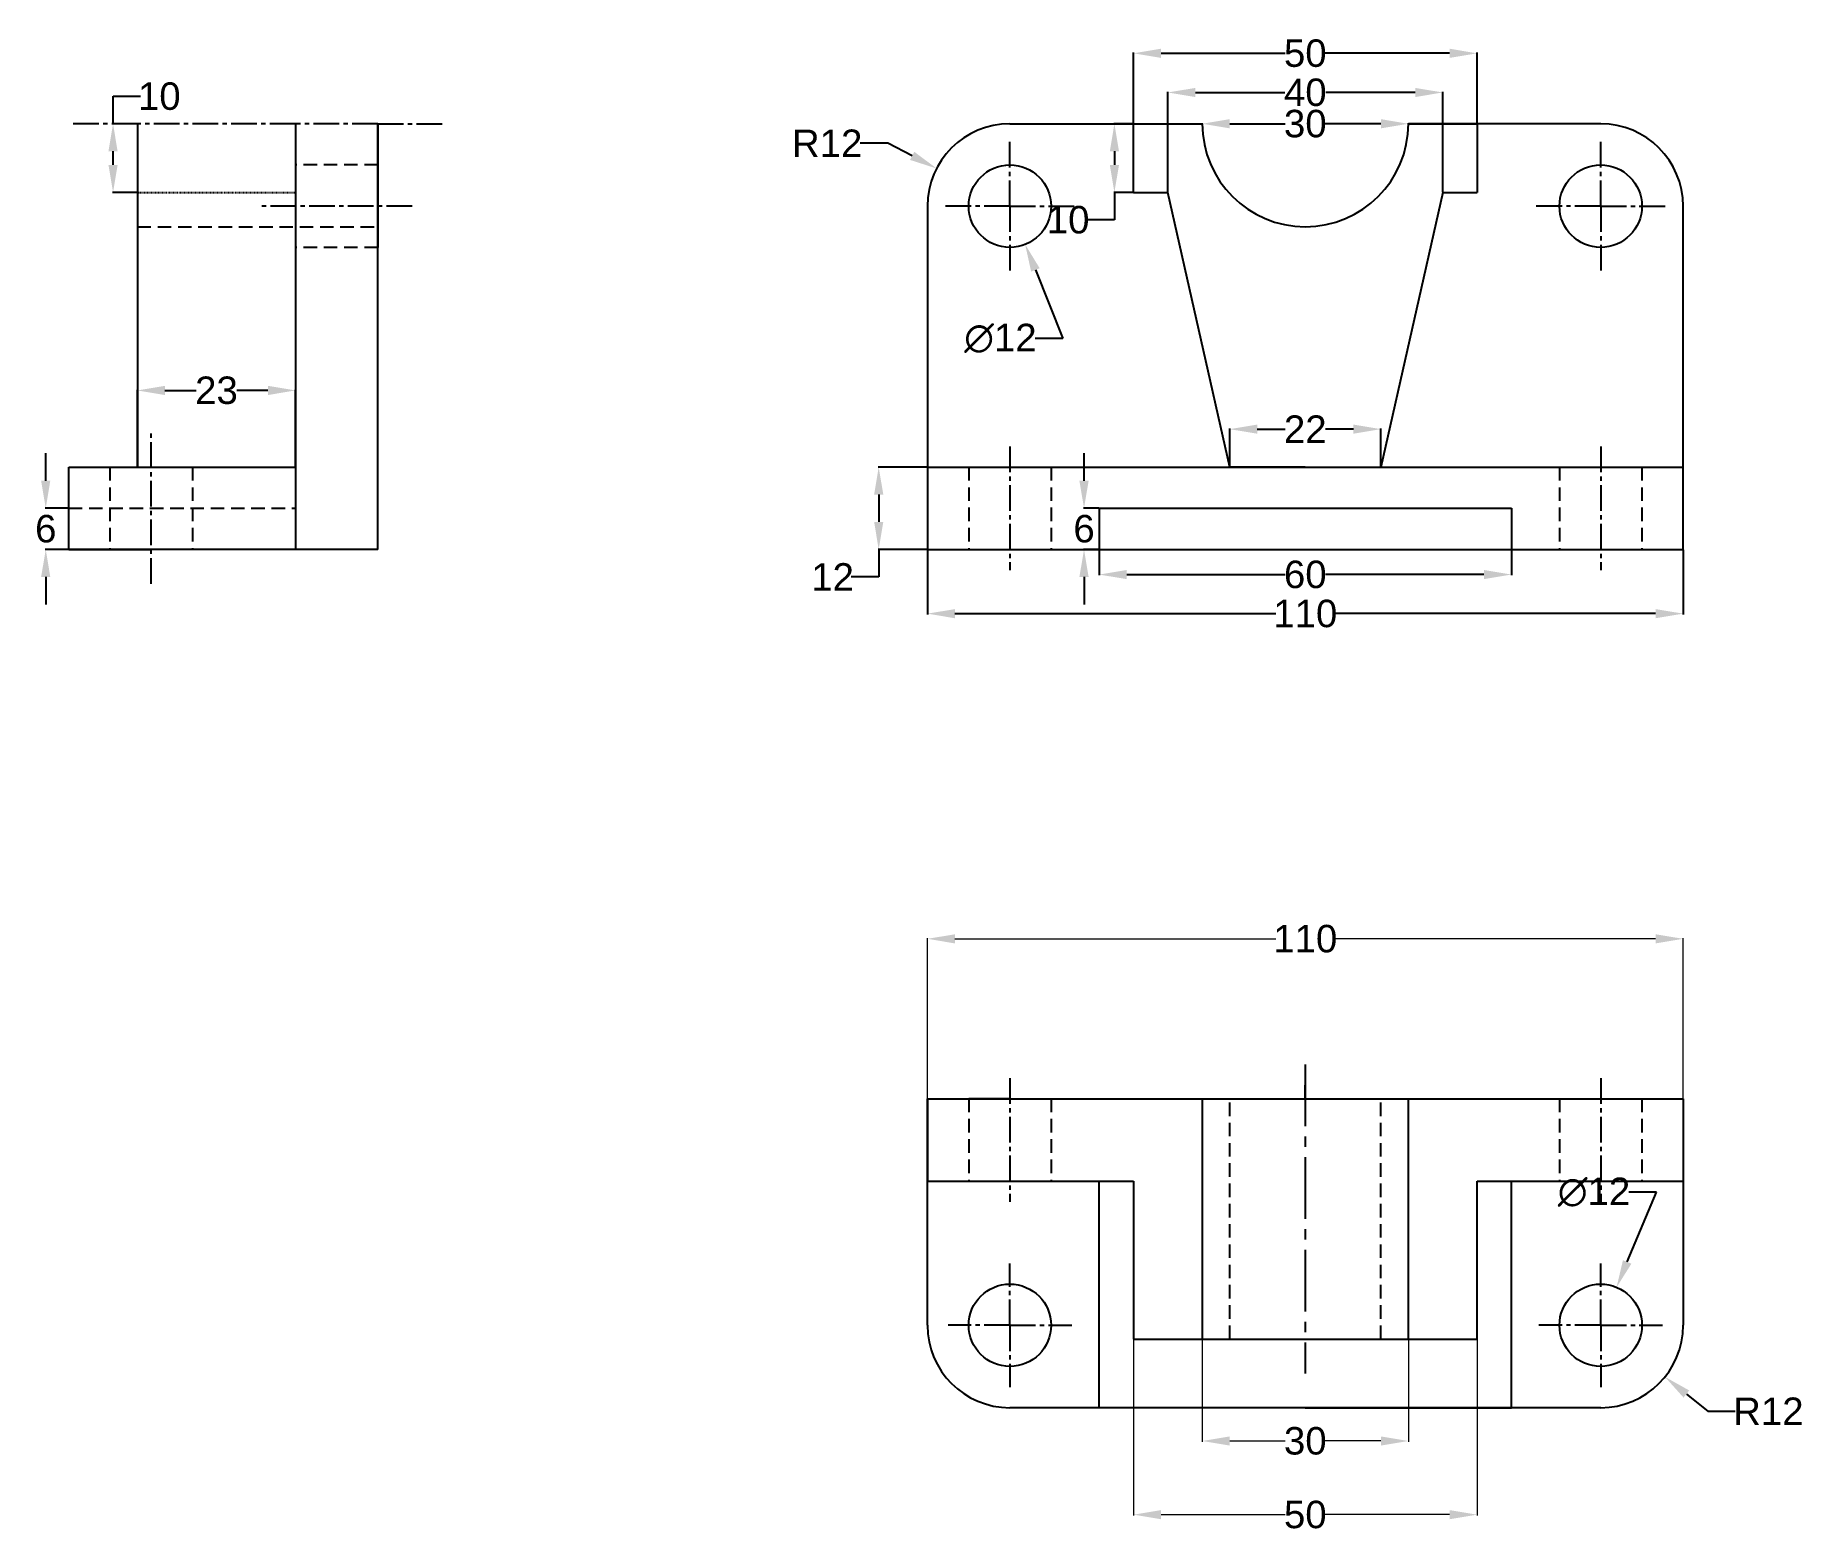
# Model space of a CAD drawing. Header units: inches. Extents: x 673 to 930, y 301 to 519.
import ezdxf

# ---------------------------------------------------------------- set-up
doc = ezdxf.new("R2010")
doc.units = ezdxf.units.IN
doc.header["$MEASUREMENT"] = 0
doc.linetypes.add('ACANSTGL', pattern=[0.11811, 0.07874, -0.03937])
doc.linetypes.add('CENTER2', pattern=[1.125, 0.75, -0.125, 0.125, -0.125])
doc.layers.add('AM_5', color=3, linetype='Continuous', lineweight=15)
doc.styles.get("Standard").update_dxf_attribs({"font": 'arial.ttf'})
doc.dimstyles.new('AM_ANSI', dxfattribs={"dimtxt": 4, "dimasz": 4, "dimexe": 0.1, "dimexo": 0.05, "dimgap": 0.06, "dimtad": 0, "dimtih": 1, "dimtoh": 1, "dimdec": 0, "dimzin": 7, "dimdsep": 46, "dimtxsty": 'Standard', "dimcen": 0, "dimclrd": 2, "dimclre": 3, "dimclrt": 2, "dimadec": 0, "dimazin": 2, "dimtp": 0.1, "dimtm": 0.1, "dimtfac": 0.71, "dimtdec": 0, "dimtofl": 0, "dimtmove": 0, "dimatfit": 3, "dimfxl": 1, "dimtolj": 1, "dimtzin": 7, "dimlwd": -1, "dimlwe": -1, "dimarcsym": 1})
doc.dimstyles.new('AM_ANSI$0', dxfattribs={"dimtxt": 4, "dimasz": 4, "dimexe": 0.1, "dimexo": 0.05, "dimgap": 0.06, "dimtad": 0, "dimtih": 1, "dimtoh": 1, "dimdec": 0, "dimzin": 7, "dimdsep": 46, "dimtxsty": 'Standard', "dimcen": 0, "dimclrd": 2, "dimclre": 3, "dimclrt": 2, "dimadec": 0, "dimazin": 2, "dimtp": 0.1, "dimtm": 0.1, "dimtfac": 0.71, "dimtdec": 0, "dimtofl": 0, "dimtmove": 0, "dimatfit": 3, "dimfxl": 1, "dimtolj": 1, "dimtzin": 7, "dimlwd": -1, "dimlwe": -1, "dimarcsym": 1})
doc.dimstyles.new('AM_ANSI$3', dxfattribs={"dimtxt": 4, "dimasz": 4, "dimexe": 0.1, "dimexo": 0.05, "dimgap": 0.06, "dimtad": 0, "dimtih": 1, "dimtoh": 1, "dimdec": 0, "dimzin": 7, "dimdsep": 46, "dimtxsty": 'Standard', "dimcen": 0, "dimclrd": 2, "dimclre": 3, "dimclrt": 2, "dimadec": 0, "dimazin": 2, "dimtp": 0.1, "dimtm": 0.1, "dimtfac": 0.71, "dimtdec": 0, "dimtofl": 0, "dimtmove": 0, "dimatfit": 0, "dimfxl": 1, "dimtolj": 1, "dimtzin": 7, "dimlwd": -1, "dimlwe": -1, "dimarcsym": 1})
doc.dimstyles.new('AM_ANSI$4', dxfattribs={"dimtxt": 4, "dimasz": 4, "dimexe": 0.1, "dimexo": 0.05, "dimgap": 0.06, "dimtad": 0, "dimtih": 1, "dimtoh": 1, "dimdec": 0, "dimzin": 7, "dimdsep": 46, "dimtxsty": 'Standard', "dimcen": 0, "dimclrd": 2, "dimclre": 3, "dimclrt": 2, "dimadec": 0, "dimazin": 2, "dimtp": 0.1, "dimtm": 0.1, "dimtfac": 0.71, "dimtdec": 0, "dimtofl": 0, "dimtmove": 0, "dimatfit": 0, "dimfxl": 1, "dimtolj": 1, "dimtzin": 7, "dimlwd": -1, "dimlwe": -1, "dimarcsym": 1})

# ---------------------------------------------------------------- blocks, each defined once
blk = doc.blocks.new('*D4')
at = {"color": 3, "linetype": 'ByBlock', "transparency": 16777216}
for p, q in [((842.59, 505.89), (842.59, 505.94)), ((872.59, 505.89), (872.59, 505.94))]:
    blk.add_line(p, q, dxfattribs=at)
at = {"color": 2, "linetype": 'ByBlock', "transparency": 16777216}
for p, q in [((846.59, 505.84), (854.67, 505.84)), ((868.59, 505.84), (860.5, 505.84))]:
    blk.add_line(p, q, dxfattribs=at)
at = {"color": 2, "transparency": 16777216}
for points in [[(846.59, 506.51), (846.59, 505.17), (842.59, 505.84)], [(868.59, 506.51), (868.59, 505.17), (872.59, 505.84)]]:
    blk.add_solid(points, dxfattribs=at)
at = {"layer": 'Defpoints', "color": 0, "transparency": 16777216}
for p in [(842.59, 505.84), (872.59, 505.84), (872.59, 505.84)]:
    blk.add_point(p, dxfattribs=at)
at = {"color": 2, "transparency": 16777216, "insert": (857.59, 505.84), "char_height": 4, "attachment_point": 5}
blk.add_mtext('\\A1;30', dxfattribs=at)
blk = doc.blocks.new('*D7')
at = {"color": 3, "linetype": 'ByBlock', "transparency": 16777216}
for p, q in [((837.59, 495.89), (837.59, 510.5)), ((877.59, 495.89), (877.59, 510.5))]:
    blk.add_line(p, q, dxfattribs=at)
at = {"color": 2, "linetype": 'ByBlock', "transparency": 16777216}
for p, q in [((841.59, 510.4), (854.59, 510.4)), ((873.59, 510.4), (860.58, 510.4))]:
    blk.add_line(p, q, dxfattribs=at)
at = {"color": 2, "transparency": 16777216}
for points in [[(841.59, 511.06), (841.59, 509.73), (837.59, 510.4)], [(873.59, 511.06), (873.59, 509.73), (877.59, 510.4)]]:
    blk.add_solid(points, dxfattribs=at)
at = {"layer": 'Defpoints', "color": 0, "transparency": 16777216}
for p in [(877.59, 510.4), (837.59, 495.84), (877.59, 495.84)]:
    blk.add_point(p, dxfattribs=at)
at = {"color": 2, "transparency": 16777216, "insert": (857.59, 510.4), "char_height": 4, "attachment_point": 5}
blk.add_mtext('\\A1;40', dxfattribs=at)
blk = doc.blocks.new('*D8')
at = {"color": 3, "linetype": 'ByBlock', "transparency": 16777216}
for p, q in [((832.59, 505.89), (832.59, 516.2)), ((882.59, 505.89), (882.59, 516.2))]:
    blk.add_line(p, q, dxfattribs=at)
at = {"color": 2, "linetype": 'ByBlock', "transparency": 16777216}
for p, q in [((836.59, 516.1), (854.67, 516.1)), ((878.59, 516.1), (860.5, 516.1))]:
    blk.add_line(p, q, dxfattribs=at)
at = {"color": 2, "transparency": 16777216}
for points in [[(836.59, 516.77), (836.59, 515.43), (832.59, 516.1)], [(878.59, 516.77), (878.59, 515.43), (882.59, 516.1)]]:
    blk.add_solid(points, dxfattribs=at)
at = {"layer": 'Defpoints', "color": 0, "transparency": 16777216}
for p in [(882.59, 516.1), (832.59, 505.84), (882.59, 505.84)]:
    blk.add_point(p, dxfattribs=at)
at = {"color": 2, "transparency": 16777216, "insert": (857.59, 516.1), "char_height": 4, "attachment_point": 5}
blk.add_mtext('\\A1;50', dxfattribs=at)
blk = doc.blocks.new('*D9')
at = {"color": 3, "linetype": 'ByBlock', "transparency": 16777216}
for p, q in [((832.54, 505.84), (829.7, 505.84)), ((832.54, 495.84), (829.7, 495.84))]:
    blk.add_line(p, q, dxfattribs=at)
at = {"color": 2, "linetype": 'ByBlock', "transparency": 16777216}
for p, q in [((829.8, 501.84), (829.8, 499.84)), ((829.8, 495.84), (829.8, 491.84)), ((829.8, 491.84), (825.8, 491.84))]:
    blk.add_line(p, q, dxfattribs=at)
at = {"color": 2, "transparency": 16777216}
for points in [[(829.14, 501.84), (830.47, 501.84), (829.8, 505.84)], [(829.14, 499.84), (830.47, 499.84), (829.8, 495.84)]]:
    blk.add_solid(points, dxfattribs=at)
at = {"layer": 'Defpoints', "color": 0, "transparency": 16777216}
for p in [(832.59, 505.84), (829.8, 495.84), (832.59, 495.84)]:
    blk.add_point(p, dxfattribs=at)
at = {"color": 2, "transparency": 16777216, "insert": (823.07, 491.84), "char_height": 4, "attachment_point": 5}
blk.add_mtext('\\A1;10', dxfattribs=at)
blk = doc.blocks.new('*D10')
at = {"color": 2, "linetype": 'ByBlock', "transparency": 16777216}
for p, q in [((818.3, 484.56), (822.29, 474.58)), ((822.29, 474.58), (818.29, 474.58))]:
    blk.add_line(p, q, dxfattribs=at)
at = {"color": 2, "transparency": 16777216}
blk.add_solid([(818.92, 484.8), (817.68, 484.31), (816.81, 488.27)], dxfattribs=at)
at = {"layer": 'Defpoints', "color": 0, "transparency": 16777216}
for p in [(812.36, 499.41), (816.81, 488.27)]:
    blk.add_point(p, dxfattribs=at)
at = {"color": 2, "transparency": 16777216, "insert": (813.21, 474.58), "char_height": 4, "attachment_point": 5}
blk.add_mtext('\\A1;∅12', dxfattribs=at)
blk = doc.blocks.new('*D11')
at = {"color": 2, "linetype": 'ByBlock', "transparency": 16777216}
for p, q in [((796.8, 503), (792.8, 503)), ((800.36, 501.17), (796.8, 503))]:
    blk.add_line(p, q, dxfattribs=at)
at = {"color": 2, "transparency": 16777216}
blk.add_solid([(800.67, 501.76), (800.06, 500.57), (803.92, 499.33)], dxfattribs=at)
at = {"layer": 'Defpoints', "color": 0, "transparency": 16777216}
for p in [(803.92, 499.33), (814.59, 493.84)]:
    blk.add_point(p, dxfattribs=at)
at = {"color": 2, "transparency": 16777216, "insert": (787.99, 503), "char_height": 4, "attachment_point": 5}
blk.add_mtext('\\A1;R12', dxfattribs=at)
blk = doc.blocks.new('*D12')
at = {"color": 3, "linetype": 'ByBlock', "transparency": 16777216}
for p, q in [((846.59, 455.89), (846.59, 461.46)), ((868.59, 455.89), (868.59, 461.46))]:
    blk.add_line(p, q, dxfattribs=at)
at = {"color": 2, "linetype": 'ByBlock', "transparency": 16777216}
for p, q in [((850.59, 461.36), (854.65, 461.36)), ((864.59, 461.36), (860.52, 461.36))]:
    blk.add_line(p, q, dxfattribs=at)
at = {"color": 2, "transparency": 16777216}
for points in [[(850.59, 462.03), (850.59, 460.7), (846.59, 461.36)], [(864.59, 462.03), (864.59, 460.7), (868.59, 461.36)]]:
    blk.add_solid(points, dxfattribs=at)
at = {"layer": 'Defpoints', "color": 0, "transparency": 16777216}
for p in [(868.59, 461.36), (846.59, 455.84), (868.59, 455.84)]:
    blk.add_point(p, dxfattribs=at)
at = {"color": 2, "transparency": 16777216, "insert": (857.59, 461.36), "char_height": 4, "attachment_point": 5}
blk.add_mtext('\\A1;22', dxfattribs=at)
blk = doc.blocks.new('*D13')
at = {"color": 3, "linetype": 'ByBlock', "transparency": 16777216}
for p, q in [((827.59, 443.79), (827.59, 440.08)), ((887.59, 443.79), (887.59, 440.08))]:
    blk.add_line(p, q, dxfattribs=at)
at = {"color": 2, "linetype": 'ByBlock', "transparency": 16777216}
for p, q in [((831.59, 440.18), (854.66, 440.18)), ((883.59, 440.18), (860.51, 440.18))]:
    blk.add_line(p, q, dxfattribs=at)
at = {"color": 2, "transparency": 16777216}
for points in [[(831.59, 440.85), (831.59, 439.52), (827.59, 440.18)], [(883.59, 440.85), (883.59, 439.52), (887.59, 440.18)]]:
    blk.add_solid(points, dxfattribs=at)
at = {"layer": 'Defpoints', "color": 0, "transparency": 16777216}
for p in [(827.59, 443.84), (887.59, 443.84), (887.59, 440.18)]:
    blk.add_point(p, dxfattribs=at)
at = {"color": 2, "transparency": 16777216, "insert": (857.59, 440.18), "char_height": 4, "attachment_point": 5}
blk.add_mtext('\\A1;60', dxfattribs=at)
blk = doc.blocks.new('*D14')
at = {"color": 3, "linetype": 'ByBlock', "transparency": 16777216}
for p, q in [((802.59, 443.79), (802.59, 434.39)), ((912.59, 443.79), (912.59, 434.39))]:
    blk.add_line(p, q, dxfattribs=at)
at = {"color": 2, "linetype": 'ByBlock', "transparency": 16777216}
for p, q in [((806.59, 434.49), (853.3, 434.49)), ((908.59, 434.49), (861.87, 434.49))]:
    blk.add_line(p, q, dxfattribs=at)
at = {"color": 2, "transparency": 16777216}
for points in [[(806.59, 435.15), (806.59, 433.82), (802.59, 434.49)], [(908.59, 435.15), (908.59, 433.82), (912.59, 434.49)]]:
    blk.add_solid(points, dxfattribs=at)
at = {"layer": 'Defpoints', "color": 0, "transparency": 16777216}
for p in [(802.59, 443.84), (912.59, 443.84), (802.59, 434.49)]:
    blk.add_point(p, dxfattribs=at)
at = {"color": 2, "transparency": 16777216, "insert": (857.59, 434.49), "char_height": 4, "attachment_point": 5}
blk.add_mtext('\\A1;110', dxfattribs=at)
blk = doc.blocks.new('*D15')
at = {"color": 3, "linetype": 'ByBlock', "transparency": 16777216}
for p, q in [((802.54, 455.84), (795.39, 455.84)), ((802.54, 443.84), (795.39, 443.84))]:
    blk.add_line(p, q, dxfattribs=at)
at = {"color": 2, "linetype": 'ByBlock', "transparency": 16777216}
for p, q in [((795.49, 451.84), (795.49, 447.84)), ((795.49, 443.84), (795.49, 439.84)), ((795.49, 439.84), (791.49, 439.84))]:
    blk.add_line(p, q, dxfattribs=at)
at = {"color": 2, "transparency": 16777216}
for points in [[(794.83, 451.84), (796.16, 451.84), (795.49, 455.84)], [(794.83, 447.84), (796.16, 447.84), (795.49, 443.84)]]:
    blk.add_solid(points, dxfattribs=at)
at = {"layer": 'Defpoints', "color": 0, "transparency": 16777216}
for p in [(802.59, 455.84), (795.49, 443.84), (802.59, 443.84)]:
    blk.add_point(p, dxfattribs=at)
at = {"color": 2, "transparency": 16777216, "insert": (788.78, 439.84), "char_height": 4, "attachment_point": 5}
blk.add_mtext('\\A1;12', dxfattribs=at)
blk = doc.blocks.new('*D16')
at = {"color": 2, "linetype": 'ByBlock', "transparency": 16777216}
for p, q in [((904.45, 340.06), (908.7, 350.22)), ((908.7, 350.22), (904.7, 350.22))]:
    blk.add_line(p, q, dxfattribs=at)
at = {"color": 2, "transparency": 16777216}
blk.add_solid([(903.83, 340.32), (905.06, 339.81), (902.9, 336.37)], dxfattribs=at)
at = {"layer": 'Defpoints', "color": 0, "transparency": 16777216}
for p in [(902.9, 336.37), (898.27, 325.31)]:
    blk.add_point(p, dxfattribs=at)
at = {"color": 2, "transparency": 16777216, "insert": (899.62, 350.22), "char_height": 4, "attachment_point": 5}
blk.add_mtext('\\A1;∅12', dxfattribs=at)
blk = doc.blocks.new('*D17')
at = {"color": 2, "linetype": 'ByBlock', "transparency": 16777216}
for p, q in [((913.06, 320.83), (916.18, 318.32)), ((916.18, 318.32), (920.18, 318.32))]:
    blk.add_line(p, q, dxfattribs=at)
at = {"color": 2, "transparency": 16777216}
blk.add_solid([(913.48, 321.35), (912.65, 320.31), (909.94, 323.33)], dxfattribs=at)
at = {"layer": 'Defpoints', "color": 0, "transparency": 16777216}
for p in [(900.59, 330.84), (909.94, 323.33)]:
    blk.add_point(p, dxfattribs=at)
at = {"color": 2, "transparency": 16777216, "insert": (925, 318.32), "char_height": 4, "attachment_point": 5}
blk.add_mtext('\\A1;R12', dxfattribs=at)
blk = doc.blocks.new('*D18')
at = {"color": 3, "linetype": 'ByBlock', "transparency": 16777216}
for p, q in [((687.59, 455.89), (687.59, 467.1)), ((710.59, 455.89), (710.59, 467.1))]:
    blk.add_line(p, q, dxfattribs=at)
at = {"color": 2, "linetype": 'ByBlock', "transparency": 16777216}
for p, q in [((691.59, 467), (696.13, 467)), ((706.59, 467), (702.04, 467))]:
    blk.add_line(p, q, dxfattribs=at)
at = {"color": 2, "transparency": 16777216}
for points in [[(691.59, 467.67), (691.59, 466.33), (687.59, 467)], [(706.59, 467.67), (706.59, 466.33), (710.59, 467)]]:
    blk.add_solid(points, dxfattribs=at)
at = {"layer": 'Defpoints', "color": 0, "transparency": 16777216}
for p in [(710.59, 467), (687.59, 455.84), (710.59, 455.84)]:
    blk.add_point(p, dxfattribs=at)
at = {"color": 2, "transparency": 16777216, "insert": (699.09, 467), "char_height": 4, "attachment_point": 5}
blk.add_mtext('\\A1;23', dxfattribs=at)
blk = doc.blocks.new('*D22')
at = {"color": 2, "linetype": 'ByBlock', "transparency": 16777216}
for p, q in [((684.04, 505.84), (684.04, 509.84)), ((684.04, 509.84), (688.04, 509.84)), ((684.04, 499.84), (684.04, 501.84))]:
    blk.add_line(p, q, dxfattribs=at)
at = {"color": 3, "linetype": 'ByBlock', "transparency": 16777216}
for p, q in [((687.54, 505.84), (683.94, 505.84)), ((687.54, 495.84), (683.94, 495.84))]:
    blk.add_line(p, q, dxfattribs=at)
at = {"color": 2, "transparency": 16777216}
for points in [[(683.37, 501.84), (684.7, 501.84), (684.04, 505.84)], [(683.37, 499.84), (684.7, 499.84), (684.04, 495.84)]]:
    blk.add_solid(points, dxfattribs=at)
at = {"layer": 'Defpoints', "color": 0, "transparency": 16777216}
for p in [(684.04, 505.84), (687.59, 505.84), (687.59, 495.84)]:
    blk.add_point(p, dxfattribs=at)
at = {"color": 2, "transparency": 16777216, "insert": (690.77, 509.84), "char_height": 4, "attachment_point": 5}
blk.add_mtext('\\A1;10', dxfattribs=at)
blk = doc.blocks.new('*D23')
at = {"color": 2, "linetype": 'ByBlock', "transparency": 16777216}
for p, q in [((825.38, 453.84), (825.38, 457.84)), ((825.38, 439.84), (825.38, 435.84))]:
    blk.add_line(p, q, dxfattribs=at)
at = {"color": 3, "linetype": 'ByBlock', "transparency": 16777216}
for p, q in [((827.54, 449.84), (825.28, 449.84)), ((827.54, 443.84), (825.28, 443.84))]:
    blk.add_line(p, q, dxfattribs=at)
at = {"color": 2, "transparency": 16777216}
for points in [[(824.71, 453.84), (826.05, 453.84), (825.38, 449.84)], [(824.71, 439.84), (826.05, 439.84), (825.38, 443.84)]]:
    blk.add_solid(points, dxfattribs=at)
at = {"layer": 'Defpoints', "color": 0, "transparency": 16777216}
for p in [(827.59, 449.84), (825.38, 443.84), (827.59, 443.84)]:
    blk.add_point(p, dxfattribs=at)
at = {"color": 2, "transparency": 16777216, "insert": (825.38, 446.84), "char_height": 4, "attachment_point": 5}
blk.add_mtext('\\A1;6', dxfattribs=at)
blk = doc.blocks.new('*D24')
at = {"color": 2, "linetype": 'ByBlock', "transparency": 16777216}
for p, q in [((674.24, 453.84), (674.24, 457.84)), ((674.24, 439.84), (674.24, 435.84))]:
    blk.add_line(p, q, dxfattribs=at)
at = {"color": 3, "linetype": 'ByBlock', "transparency": 16777216}
for p, q in [((677.54, 449.84), (674.14, 449.84)), ((677.54, 443.84), (674.14, 443.84))]:
    blk.add_line(p, q, dxfattribs=at)
at = {"color": 2, "transparency": 16777216}
for points in [[(673.57, 453.84), (674.9, 453.84), (674.24, 449.84)], [(673.57, 439.84), (674.9, 439.84), (674.24, 443.84)]]:
    blk.add_solid(points, dxfattribs=at)
at = {"layer": 'Defpoints', "color": 0, "transparency": 16777216}
for p in [(677.59, 449.84), (674.24, 443.84), (677.59, 443.84)]:
    blk.add_point(p, dxfattribs=at)
at = {"color": 2, "transparency": 16777216, "insert": (674.24, 446.84), "char_height": 4, "attachment_point": 5}
blk.add_mtext('\\A1;6', dxfattribs=at)
blk = doc.blocks.new('*D25')
at = {"layer": 'AM_5', "color": 3, "linetype": 'ByBlock', "transparency": 16777216}
for p, q in [((802.59, 363.89), (802.59, 387.23)), ((912.59, 363.89), (912.59, 387.23))]:
    blk.add_line(p, q, dxfattribs=at)
at = {"layer": 'AM_5', "color": 2, "linetype": 'ByBlock', "transparency": 16777216}
for p, q in [((806.59, 387.13), (853.3, 387.13)), ((908.59, 387.13), (861.87, 387.13))]:
    blk.add_line(p, q, dxfattribs=at)
at = {"layer": 'AM_5', "color": 2, "transparency": 16777216}
for points in [[(806.59, 387.79), (806.59, 386.46), (802.59, 387.13)], [(908.59, 387.79), (908.59, 386.46), (912.59, 387.13)]]:
    blk.add_solid(points, dxfattribs=at)
at = {"layer": 'Defpoints', "color": 0, "transparency": 16777216}
for p in [(802.59, 387.13), (802.59, 363.84), (912.59, 363.84)]:
    blk.add_point(p, dxfattribs=at)
at = {"layer": 'AM_5', "color": 2, "transparency": 16777216, "insert": (857.59, 387.13), "char_height": 4, "attachment_point": 5}
blk.add_mtext('\\A1;110', dxfattribs=at)
blk = doc.blocks.new('*D26')
at = {"layer": 'AM_5', "color": 3, "linetype": 'ByBlock', "transparency": 16777216}
for p, q in [((832.59, 328.79), (832.59, 303.16)), ((882.59, 328.79), (882.59, 303.16))]:
    blk.add_line(p, q, dxfattribs=at)
at = {"layer": 'AM_5', "color": 2, "linetype": 'ByBlock', "transparency": 16777216}
for p, q in [((836.59, 303.26), (854.67, 303.26)), ((878.59, 303.26), (860.5, 303.26))]:
    blk.add_line(p, q, dxfattribs=at)
at = {"layer": 'AM_5', "color": 2, "transparency": 16777216}
for points in [[(836.59, 303.92), (836.59, 302.59), (832.59, 303.26)], [(878.59, 303.92), (878.59, 302.59), (882.59, 303.26)]]:
    blk.add_solid(points, dxfattribs=at)
at = {"layer": 'Defpoints', "color": 0, "transparency": 16777216}
for p in [(832.59, 328.84), (882.59, 328.84), (832.59, 303.26)]:
    blk.add_point(p, dxfattribs=at)
at = {"layer": 'AM_5', "color": 2, "transparency": 16777216, "insert": (857.59, 303.26), "char_height": 4, "attachment_point": 5}
blk.add_mtext('\\A1;50', dxfattribs=at)
blk = doc.blocks.new('*D27')
at = {"layer": 'AM_5', "color": 3, "linetype": 'ByBlock', "transparency": 16777216}
for p, q in [((842.59, 328.79), (842.59, 313.89)), ((872.59, 328.79), (872.59, 313.89))]:
    blk.add_line(p, q, dxfattribs=at)
at = {"layer": 'AM_5', "color": 2, "linetype": 'ByBlock', "transparency": 16777216}
for p, q in [((846.59, 313.99), (854.67, 313.99)), ((868.59, 313.99), (860.5, 313.99))]:
    blk.add_line(p, q, dxfattribs=at)
at = {"layer": 'AM_5', "color": 2, "transparency": 16777216}
for points in [[(846.59, 314.65), (846.59, 313.32), (842.59, 313.99)], [(868.59, 314.65), (868.59, 313.32), (872.59, 313.99)]]:
    blk.add_solid(points, dxfattribs=at)
at = {"layer": 'Defpoints', "color": 0, "transparency": 16777216}
for p in [(842.59, 328.84), (872.59, 328.84), (842.59, 313.99)]:
    blk.add_point(p, dxfattribs=at)
at = {"layer": 'AM_5', "color": 2, "transparency": 16777216, "insert": (857.59, 313.99), "char_height": 4, "attachment_point": 5}
blk.add_mtext('\\A1;30', dxfattribs=at)

msp = doc.modelspace()

# ---------------------------------------------------------------- linework, layer by layer
at = {"color": 130, "linetype": 'CENTER2', "ltscale": 5}
for p, q in [((687.59, 505.84), (677.59, 505.84)), ((710.59, 505.84), (687.59, 505.84)), ((722.59, 505.84), (710.59, 505.84)), ((722.59, 505.84), (732.59, 505.84)), ((814.59, 493.84), (814.59, 503.84)), ((900.59, 493.84), (900.59, 503.84)), ((727.59, 493.84), (705.59, 493.84)), ((814.59, 493.84), (804.59, 493.84)), ((814.59, 493.84), (824.59, 493.84)), ((814.59, 493.84), (814.59, 483.84)), ((900.59, 493.84), (890.59, 493.84)), ((900.59, 493.84), (910.59, 493.84)), ((900.59, 493.84), (900.59, 483.84)), ((689.59, 438.84), (689.59, 460.84)), ((814.59, 458.84), (814.59, 440.84)), ((900.59, 458.84), (900.59, 440.84)), ((814.59, 366.84), (814.59, 348.84)), ((900.59, 366.84), (900.59, 348.84)), ((814.59, 330.84), (814.59, 339.84)), ((900.59, 330.84), (900.59, 339.84)), ((814.59, 330.84), (805.59, 330.84)), ((814.59, 330.84), (823.59, 330.84)), ((814.59, 330.84), (814.59, 321.84)), ((900.59, 330.84), (891.59, 330.84)), ((900.59, 330.84), (909.59, 330.84)), ((900.59, 330.84), (900.59, 321.84))]:
    msp.add_line(p, q, dxfattribs=at)
for p, q in [((687.59, 505.84), (687.59, 495.84)), ((710.59, 505.84), (710.59, 443.84)), ((722.59, 443.84), (722.59, 505.84)), ((722.59, 505.84), (722.59, 490.84)), ((722.59, 505.84), (722.59, 493.84)), ((814.59, 505.84), (842.59, 505.84)), ((832.59, 495.84), (832.59, 505.84)), ((900.59, 505.84), (872.59, 505.84)), ((872.59, 505.84), (882.59, 505.84)), ((882.59, 505.84), (882.59, 495.84)), ((722.59, 493.84), (722.59, 499.84)), ((722.59, 499.84), (722.59, 487.84)), ((687.59, 495.84), (687.59, 455.84)), ((802.59, 493.84), (802.59, 443.84)), ((832.59, 495.84), (837.59, 495.84)), ((832.59, 495.84), (837.59, 495.84)), ((846.59, 455.84), (837.59, 495.84)), ((877.59, 495.84), (868.59, 455.84)), ((877.59, 495.84), (877.59, 495.84)), ((877.59, 495.84), (882.59, 495.84)), ((912.59, 443.84), (912.59, 493.84)), ((677.59, 449.84), (677.59, 455.84)), ((677.59, 455.84), (710.59, 455.84)), ((802.59, 455.84), (912.59, 455.84)), ((857.59, 455.84), (846.59, 455.84)), ((857.59, 455.84), (868.59, 455.84)), ((677.59, 443.84), (677.59, 449.84)), ((827.59, 449.84), (827.59, 443.84)), ((827.59, 449.84), (887.59, 449.84)), ((887.59, 449.84), (887.59, 443.84)), ((722.59, 443.84), (677.59, 443.84)), ((677.59, 443.84), (689.59, 443.84)), ((802.59, 443.84), (912.59, 443.84)), ((802.59, 363.84), (912.59, 363.84)), ((802.59, 330.84), (802.59, 363.84)), ((802.59, 363.84), (802.59, 351.84)), ((802.59, 363.84), (814.59, 363.84)), ((814.59, 363.84), (808.59, 363.84)), ((814.59, 363.84), (820.59, 363.84)), ((842.59, 363.84), (842.59, 328.84)), ((872.59, 328.84), (872.59, 363.84)), ((912.59, 363.84), (912.59, 330.84)), ((802.59, 351.84), (832.59, 351.84)), ((827.59, 318.84), (827.59, 351.84)), ((832.59, 351.84), (832.59, 328.84)), ((882.59, 328.84), (882.59, 351.84)), ((882.59, 351.84), (912.59, 351.84)), ((887.59, 318.84), (887.59, 351.84)), ((832.59, 328.84), (842.59, 328.84)), ((842.59, 328.84), (872.59, 328.84)), ((872.59, 328.84), (882.59, 328.84)), ((900.59, 318.84), (814.59, 318.84)), ((857.59, 318.84), (827.59, 318.84)), ((857.59, 318.84), (887.59, 318.84))]:
    msp.add_line(p, q)
at = {"color": 31, "linetype": 'ACANSTGL', "ltscale": 25}
for p, q in [((722.59, 499.84), (710.59, 499.84)), ((687.59, 490.84), (722.59, 490.84)), ((722.59, 487.84), (710.59, 487.84)), ((683.59, 455.84), (683.59, 443.84)), ((695.59, 455.84), (695.59, 443.84)), ((808.59, 455.84), (808.59, 443.84)), ((820.59, 455.84), (820.59, 443.84)), ((894.59, 455.84), (894.59, 443.84)), ((906.59, 455.84), (906.58, 443.84)), ((677.59, 449.84), (710.59, 449.84)), ((857.59, 363.84), (857.59, 366.34)), ((808.59, 363.84), (808.59, 351.84)), ((820.59, 363.84), (820.59, 351.84)), ((846.59, 328.84), (846.59, 363.84)), ((868.59, 328.84), (868.59, 363.84)), ((894.59, 363.84), (894.59, 351.84)), ((906.59, 363.84), (906.59, 351.84))]:
    msp.add_line(p, q, dxfattribs=at)
at = {"linetype": 'ACANSTGL'}
msp.add_line((687.59, 495.84), (710.59, 495.84), dxfattribs=at)
at = {"color": 130, "linetype": 'CENTER2', "ltscale": 12}
msp.add_line((857.59, 368.84), (857.59, 323.84), dxfattribs=at)
for centre in [(814.59, 493.84), (900.59, 493.84), (814.59, 330.84), (900.59, 330.84)]:
    msp.add_circle(centre, 6)
for centre, radius, start, end in [((814.59, 493.84), 12, 90, 180), ((857.59, 505.84), 15, 180, 0), ((900.59, 493.84), 12, 0, 90), ((814.59, 330.84), 12, 180, 270), ((900.59, 330.84), 12, 270, 0)]:
    msp.add_arc(centre, radius, start, end)

# ---------------------------------------------------------------- dimensions: what is measured, and where the dimension line sits
for base, p1, p2, picture, middle in [((882.59, 516.1), (832.59, 505.84), (882.59, 505.84), '*D8', (857.59, 516.1)), ((877.59, 510.4), (837.59, 495.84), (877.59, 495.84), '*D7', (857.59, 510.4)), ((872.59, 505.84), (842.59, 505.84), (872.59, 505.84), '*D4', (857.59, 505.84)), ((710.59, 467), (687.59, 455.84), (710.59, 455.84), '*D18', (699.09, 467)), ((868.59, 461.36), (846.59, 455.84), (868.59, 455.84), '*D12', (857.59, 461.36)), ((802.59, 434.49), (912.59, 443.84), (802.59, 443.84), '*D14', (857.59, 434.49)), ((887.59, 440.18), (827.59, 443.84), (887.59, 443.84), '*D13', (857.59, 440.18))]:
    dim = msp.add_linear_dim(base=base, p1=p1, p2=p2, dimstyle='AM_ANSI')
    dim.commit()
    dim.dimension.update_dxf_attribs({"geometry": picture, "text_midpoint": middle})
for base, p1, p2, picture, middle in [((684.04, 505.84), (687.59, 495.84), (687.59, 505.84), '*D22', (690.77, 509.84)), ((829.8, 495.84), (832.59, 505.84), (832.59, 495.84), '*D9', (823.07, 491.84)), ((674.24, 443.84), (677.59, 449.84), (677.59, 443.84), '*D24', (674.24, 446.84)), ((825.38, 443.84), (827.59, 449.84), (827.59, 443.84), '*D23', (825.38, 446.84)), ((795.49, 443.84), (802.59, 455.84), (802.59, 443.84), '*D15', (788.78, 439.84))]:
    dim = msp.add_linear_dim(base=base, p1=p1, p2=p2, angle=90, dimstyle='AM_ANSI')
    dim.commit()
    dim.dimension.update_dxf_attribs({"geometry": picture, "text_midpoint": middle})
for center, mpoint, picture, middle in [((814.59, 493.84), (803.92, 499.33), '*D11', (787.99, 503)), ((900.59, 330.84), (909.94, 323.33), '*D17', (925, 318.32))]:
    dim = msp.add_radius_dim(center=center, mpoint=mpoint, dimstyle='AM_ANSI$4')
    dim.commit()
    dim.dimension.update_dxf_attribs({"geometry": picture, "text_midpoint": middle, "dimtype": 164})
for p1, p2, picture, middle in [((812.36, 499.41), (816.81, 488.27), '*D10', (813.21, 474.58)), ((898.27, 325.31), (902.9, 336.37), '*D16', (899.62, 350.22))]:
    dim = msp.add_diameter_dim_2p(p1=p1, p2=p2, dimstyle='AM_ANSI$3')
    dim.commit()
    dim.dimension.update_dxf_attribs({"geometry": picture, "text_midpoint": middle, "dimtype": 163})
at = {"layer": 'AM_5'}
for base, p1, p2, picture, middle in [((802.59, 387.13), (912.59, 363.84), (802.59, 363.84), '*D25', (857.59, 387.13)), ((842.59, 313.99), (872.59, 328.84), (842.59, 328.84), '*D27', (857.59, 313.99))]:
    dim = msp.add_linear_dim(base=base, p1=p1, p2=p2, dimstyle='AM_ANSI$0', override={"dimpost": ''}, dxfattribs=at)
    dim.commit()
    dim.dimension.update_dxf_attribs({"geometry": picture, "text_midpoint": middle})
dim = msp.add_linear_dim(base=(832.59, 303.26), p1=(882.59, 328.84), p2=(832.59, 328.84), dimstyle='AM_ANSI$0', dxfattribs=at)
dim.commit()
dim.dimension.update_dxf_attribs({"geometry": '*D26', "text_midpoint": (857.59, 303.26)})

doc.saveas('drawing.dxf')
